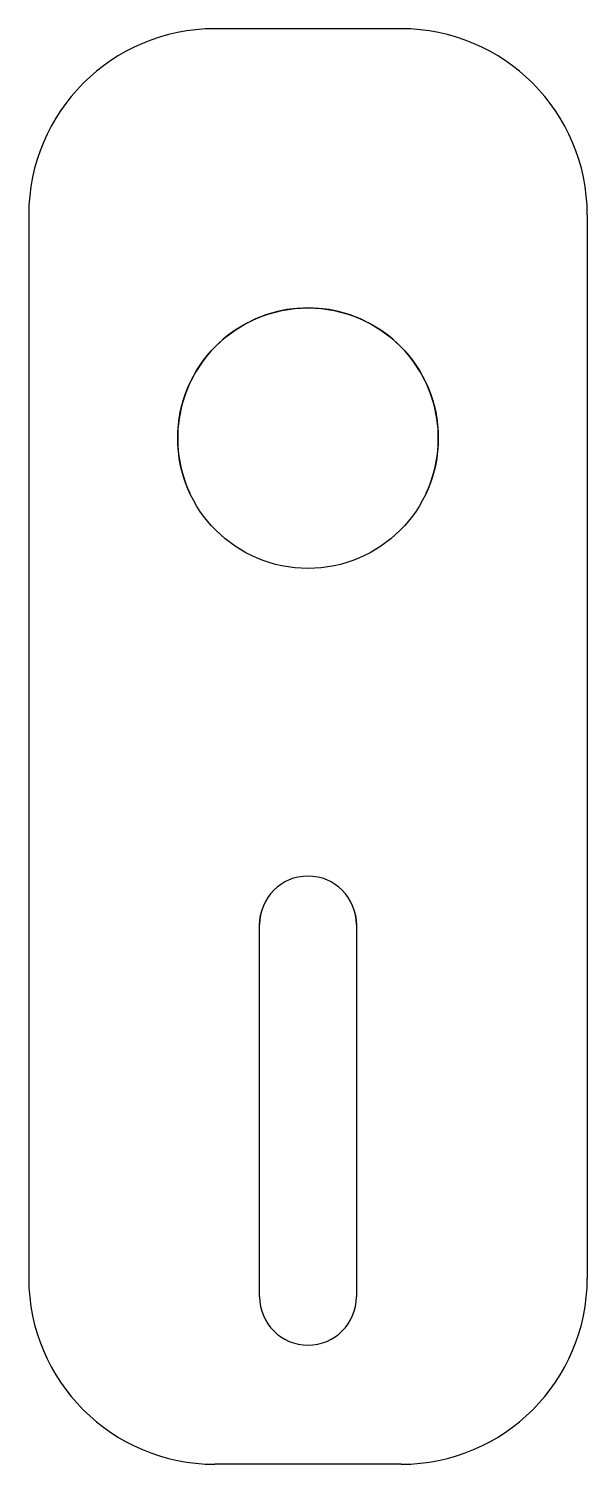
# Model space of a CAD drawing. Header units: millimetres. Extents: x -15 to 15, y -37.1 to 40.
import ezdxf

# ---------------------------------------------------------------- set-up
doc = ezdxf.new("R2010")
doc.units = ezdxf.units.MM

msp = doc.modelspace()

# ---------------------------------------------------------------- linework, layer by layer
at = {"color": 7, "linetype": 'Continuous', "lineweight": 25}
for p, q in [((5, 40), (-5, 40)), ((-15, 30), (-15, -27.127)), ((15, 30), (15, -27.127)), ((-2.6, -28.127), (-2.6, -8.127)), ((2.6, -8.127), (2.6, -28.127)), ((5, -37.127), (-5, -37.127))]:
    msp.add_line(p, q, dxfattribs=at)
at = {"color": 7, "linetype": 'Continuous', "lineweight": 25, "flags": 128}
for points in [[(-2.6, -8.127), (-2.571, -7.739), (-2.502, -7.42)], [(2.502, -7.42), (2.571, -7.739), (2.6, -8.127)]]:
    msp.add_lwpolyline(points, dxfattribs=at)
at = {"color": 7, "linetype": 'Continuous', "lineweight": 25}
msp.add_circle((0, 18), 7, dxfattribs=at)
for centre, radius, start, end in [((-5, 30), 10, 90, 180), ((5, 30), 10, 0, 90), ((0, 18), 7, 335.00014, 204.99986), ((0, -8.127), 2.6, 0, 180), ((-5, -27.127), 10, 180, 270), ((5, -27.127), 10, 270, 0), ((0, -28.127), 2.6, 180, 0)]:
    msp.add_arc(centre, radius, start, end, dxfattribs=at)

doc.saveas('drawing.dxf')
